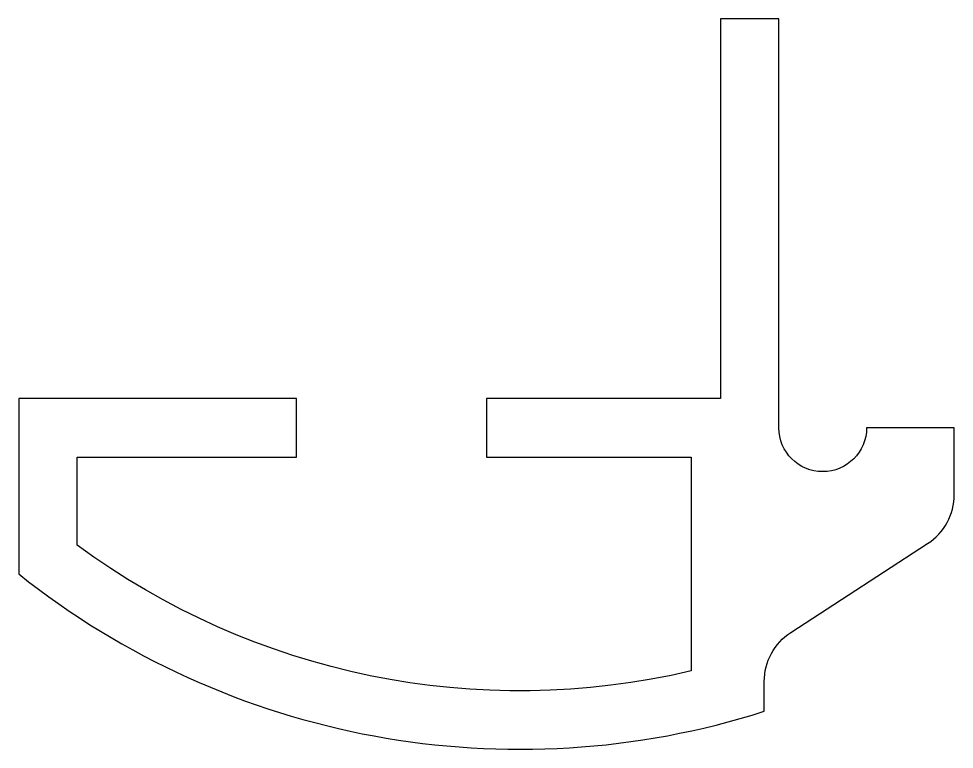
# Model space of a CAD drawing. Extents: x 427 to 459, y 237.8 to 262.8.
import ezdxf

# ---------------------------------------------------------------- set-up
doc = ezdxf.new("R2010")
doc.units = 0
doc.layers.add('ANA', color=220, linetype='CONTINUOUS')

msp = doc.modelspace()

# ---------------------------------------------------------------- linework, layer by layer
at = {"layer": 'ANA', "color": 0}
msp.add_lwpolyline([(436.524, 249.779), (427.024, 249.779), (427.024, 243.779, 0.250518), (452.524, 239.078), (452.524, 240.1, -0.253968), (453.434, 241.777), (458.113, 244.815, 0.253968), (459.024, 246.493), (459.024, 248.779), (456.024, 248.779, -1), (453.024, 248.779), (453.024, 262.779), (451.024, 262.779), (451.024, 249.779), (443.024, 249.779), (443.024, 247.779), (450.024, 247.779), (450.024, 240.459, -0.22037), (429.024, 244.764), (429.024, 247.779), (436.524, 247.779)], format="xyb", close=True, dxfattribs=at)

doc.saveas('drawing.dxf')
